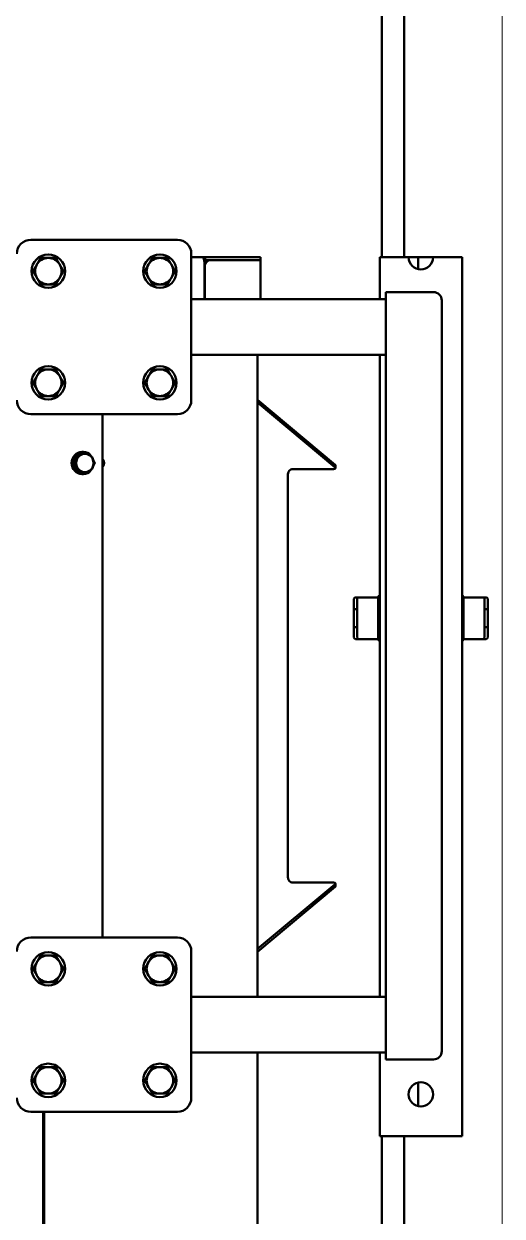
# Model space of a CAD drawing. Extents: x -3873 to 164127, y 7129 to 96529.
# Drawn here: x 54011 to 54353, y 52560 to 53414 of the extents above; entities that cross this region are included whole.
import ezdxf

# ---------------------------------------------------------------- set-up
doc = ezdxf.new("R2010")
doc.units = 0
doc.layers.add('LAYOUT Kromeka', color=1, linetype='CONTINUOUS', lineweight=5)
doc.layers.add('Visible (ISO)', color=7, linetype='CONTINUOUS', lineweight=50)
doc.layers.add('LAYOUT-KROMEKA', color=1, linetype='CONTINUOUS')

# ---------------------------------------------------------------- blocks, each defined once
blk = doc.blocks.new('A$C41c53640')
at = {"layer": 'Visible (ISO)', "color": 0}
for p, q in [((413.02, 222.55), (413.02, 327.55)), ((538.02, 327.55), (538.02, 222.55)), ((913.02, 222.55), (913.02, 327.55)), ((1038.02, 327.55), (1038.02, 222.55)), ((413.02, 318.73), (233.52, 318.73)), ((413.02, 317.93), (233.52, 317.93)), ((870.02, 290.66), (870.02, 290.23)), ((871.52, 293.69), (878.02, 297.31)), ((871.52, 293.69), (871.52, 292.6)), ((878.02, 297.31), (878.02, 296.22)), ((878.02, 297.31), (884.52, 293.69)), ((884.52, 293.69), (884.52, 292.6)), ((886.02, 290.66), (886.02, 290.23)), ((913.02, 276.19), (538.02, 276.19)), ((528.02, 212.55), (423.02, 212.55)), ((455.52, 73.05), (455.52, 212.55)), ((495.52, 73.05), (495.52, 212.55)), ((1028.02, 212.55), (923.02, 212.55)), ((955.52, 73.05), (955.52, 212.55)), ((995.52, 73.05), (995.52, 212.55)), ((1025.52, 212.55), (1025.52, 204.85)), ((1021.52, 203.14), (995.52, 203.14)), ((995.52, 202.91), (1018.52, 202.91)), ((1023.52, 202.69), (1023.52, 203.37)), ((1023.52, 163.05), (1023.52, 202.69)), ((1025.52, 202.69), (1023.52, 202.69)), ((1023.52, 163.05), (1023.52, 198.48)), ((1025.52, 204.85), (1025.52, 204.82)), ((1025.52, 204.82), (1025.52, 202.69)), ((1025.52, 204.82), (1025.52, 204.82)), ((1025.52, 202.69), (1025.52, 163.05)), ((455.52, 165.05), (279.92, 165.05)), ((955.52, 165.05), (495.52, 165.05)), ((574.34, 109.34), (527.67, 165.05)), ((529.74, 165.05), (576.27, 109.52)), ((874.77, 109.52), (921.3, 165.05)), ((923.37, 165.05), (876.7, 109.34)), ((995.52, 163.05), (1023.52, 163.05)), ((1023.52, 163.05), (1025.52, 163.05)), ((577.45, 140.49), (577.45, 112.2)), ((869.93, 143.35), (581.12, 143.35)), ((873.59, 140.49), (873.59, 112.2)), ((576.7, 109.27), (574.77, 109.09)), ((876.27, 109.09), (874.34, 109.27)), ((751.89, 94.96), (751.89, 94.59)), ((751.89, 92.6), (751.89, 94.59)), ((752.89, 95.96), (760.81, 95.96)), ((760.29, 93.6), (760.29, 95.08)), ((772.27, 96.1), (761.31, 96.1)), ((772.77, 95.96), (780.69, 95.96)), ((773.29, 93.6), (773.29, 95.08)), ((781.69, 94.59), (781.69, 94.96)), ((781.69, 94.59), (781.69, 92.6)), ((751.89, 92.6), (751.89, 79.6)), ((780.69, 93.6), (752.89, 93.6)), ((781.69, 92.6), (781.69, 79.6)), ((395.52, 77.55), (455.52, 77.55)), ((395.52, 77.55), (395.52, 73.55)), ((495.52, 77.55), (955.52, 77.55)), ((782.22, 78.4), (751.36, 78.4)), ((751.89, 79.6), (751.89, 79.1)), ((751.89, 78.4), (751.89, 79.1)), ((752.39, 78.6), (781.19, 78.6)), ((758.92, 78.6), (758.92, 78.4)), ((774.66, 78.6), (774.66, 78.4)), ((781.69, 79.6), (781.69, 79.1)), ((781.69, 79.1), (781.69, 78.4)), ((995.52, 77.55), (1025.52, 77.55)), ((1025.52, 73.55), (1025.52, 77.55)), ((232.07, 76.05), (395.52, 76.05)), ((395.52, 22.55), (395.52, 73.55)), ((450.52, 73.05), (450.52, 63.05)), ((455.52, 73.05), (450.52, 73.05)), ((465.52, 73.05), (455.52, 73.05)), ((465.52, 73.05), (485.52, 73.05)), ((495.52, 73.05), (485.52, 73.05)), ((955.52, 73.05), (495.52, 73.05)), ((965.52, 73.05), (955.52, 73.05)), ((965.52, 73.05), (985.52, 73.05)), ((995.52, 73.05), (985.52, 73.05)), ((1000.52, 73.05), (995.52, 73.05)), ((1000.52, 63.05), (1000.52, 73.05)), ((1025.52, 76.05), (1218.97, 76.05)), ((1025.52, 73.55), (1025.52, 56.8)), ((232.07, 60.05), (395.52, 60.05)), ((450.52, 39.05), (450.52, 63.05)), ((1000.52, 63.05), (1000.52, 39.05)), ((1025.52, 60.05), (1218.97, 60.05)), ((1025.52, 56.8), (1025.52, 55.08)), ((1025.52, 55.08), (1025.52, 50.04)), ((417, 50.04), (434.04, 50.04)), ((1017, 50.04), (1025.52, 50.04)), ((1025.52, 47.23), (1025.52, 50.04)), ((1025.52, 47.23), (1025.52, 39.3)), ((1025.52, 39.3), (1025.52, 22.55)), ((994.52, 33.05), (456.52, 33.05)), ((395.52, 22.55), (395.52, 18.55)), ((395.52, 18.55), (1025.52, 18.55)), ((751.36, 17.7), (782.22, 17.7)), ((751.89, 17), (751.89, 17.7)), ((781.19, 17.5), (752.39, 17.5)), ((758.92, 17.5), (758.92, 17.7)), ((774.66, 17.5), (774.66, 17.7)), ((781.69, 17.7), (781.69, 17)), ((1025.52, 18.55), (1025.52, 22.55)), ((751.89, 16.49), (751.89, 17)), ((751.89, 3.5), (751.89, 16.49)), ((781.69, 16.49), (781.69, 17)), ((781.69, 3.5), (781.69, 16.49)), ((751.89, 1.51), (751.89, 3.5)), ((751.89, 1.51), (751.89, 1.13)), ((752.89, 2.5), (780.69, 2.5)), ((760.81, 0.13), (752.89, 0.13)), ((760.29, 2.5), (760.29, 1.02)), ((761.31, 0), (772.27, 0)), ((780.69, 0.13), (772.77, 0.13)), ((773.29, 2.5), (773.29, 1.02)), ((781.69, 3.5), (781.69, 1.51)), ((781.69, 1.13), (781.69, 1.51))]:
    blk.add_line(p, q, dxfattribs=at)
for centre, radius in [((435.52, 315.05), 12), ((515.52, 315.05), 12), ((935.52, 315.05), 12), ((1015.52, 315.05), 12), ((435.52, 235.05), 12), ((515.52, 235.05), 12), ((935.52, 235.05), 12), ((1015.52, 235.05), 12), ((425.52, 48.05), 8.75)]:
    blk.add_circle(centre, radius, dxfattribs=at)
for centre, radius, start, end in [((423.02, 327.55), 10, 90, 180), ((528.02, 327.55), 10, 0, 90), ((923.02, 327.55), 10, 90, 180), ((1028.02, 327.55), 10, 0, 90), ((435.52, 315.05), 9.5, 120, 180), ((435.52, 315.05), 9.5, 60, 120), ((435.52, 315.05), 9.5, 0, 60), ((515.52, 315.05), 9.5, 120, 180), ((515.52, 315.05), 9.5, 60, 120), ((515.52, 315.05), 9.5, 0, 60), ((935.52, 315.05), 9.5, 120, 180), ((935.52, 315.05), 9.5, 60, 120), ((935.52, 315.05), 9.5, 0, 60), ((1015.52, 315.05), 9.5, 120, 180), ((1015.52, 315.05), 9.5, 60, 120), ((1015.52, 315.05), 9.5, 0, 60), ((435.52, 315.05), 9.5, 180, 240), ((435.52, 315.05), 9.5, 300, 0), ((515.52, 315.05), 9.5, 180, 240), ((515.52, 315.05), 9.5, 300, 0), ((935.52, 315.05), 9.5, 180, 240), ((935.52, 315.05), 9.5, 300, 0), ((1015.52, 315.05), 9.5, 180, 240), ((1015.52, 315.05), 9.5, 300, 0), ((435.52, 315.05), 9.5, 240, 300), ((515.52, 315.05), 9.5, 240, 300), ((935.52, 315.05), 9.5, 240, 300), ((1015.52, 315.05), 9.5, 240, 300), ((435.52, 235.05), 9.5, 120, 180), ((435.52, 235.05), 9.5, 60, 120), ((435.52, 235.05), 9.5, 0, 60), ((515.52, 235.05), 9.5, 120, 180), ((515.52, 235.05), 9.5, 60, 120), ((515.52, 235.05), 9.5, 0, 60), ((935.52, 235.05), 9.5, 120, 180), ((935.52, 235.05), 9.5, 60, 120), ((935.52, 235.05), 9.5, 0, 60), ((1015.52, 235.05), 9.5, 120, 180), ((1015.52, 235.05), 9.5, 60, 120), ((1015.52, 235.05), 9.5, 0, 60), ((435.52, 235.05), 9.5, 180, 240), ((435.52, 235.05), 9.5, 300, 0), ((515.52, 235.05), 9.5, 180, 240), ((515.52, 235.05), 9.5, 300, 0), ((935.52, 235.05), 9.5, 180, 240), ((935.52, 235.05), 9.5, 300, 0), ((1015.52, 235.05), 9.5, 180, 240), ((1015.52, 235.05), 9.5, 300, 0), ((423.02, 222.55), 10, 180, 270), ((435.52, 235.05), 9.5, 240, 300), ((515.52, 235.05), 9.5, 240, 300), ((528.02, 222.55), 10, 270, 0), ((923.02, 222.55), 10, 180, 270), ((935.52, 235.05), 9.5, 240, 300), ((1015.52, 235.05), 9.5, 240, 300), ((1028.02, 222.55), 10, 270, 0), ((752.89, 94.96), 1, 90, 180), ((761.31, 95.08), 1.02, 90, 180), ((772.27, 95.08), 1.02, 0, 90), ((780.69, 94.96), 1, 0, 90), ((752.89, 92.6), 1, 90, 180), ((780.69, 92.6), 1, 0, 90), ((751.36, 77.4), 1, 90, 171.27959), ((752.39, 79.1), 0.5, 180, 270), ((781.19, 79.1), 0.5, 270, 0), ((782.22, 77.4), 1, 8.72041, 90), ((1025.52, 48.05), 8.75, 90, 270), ((456.52, 39.05), 6, 180, 270), ((994.52, 39.05), 6, 270, 0), ((751.36, 18.7), 1, 188.72041, 270), ((752.39, 17), 0.5, 90, 180), ((781.19, 17), 0.5, 0, 90), ((782.22, 18.7), 1, 270, 351.27959), ((752.89, 3.5), 1, 180, 270), ((752.89, 1.13), 1, 180, 270), ((761.31, 1.02), 1.02, 180, 270), ((772.27, 1.02), 1.02, 270, 0), ((780.69, 3.5), 1, 270, 0), ((780.69, 1.13), 1, 270, 0)]:
    blk.add_arc(centre, radius, start, end, dxfattribs=at)
for centre, major_axis, ratio, start_param, end_param in [((878.02, 290.23), (-8, 0), 0.964316, 2.519224, 6.905554), ((878.02, 290.66), (-8, 0), 0.964316, 3.141593, 6.283185), ((878.02, 288.83), (-6.5, 0), 0.964316, 5.235988, 6.283185), ((878.02, 288.83), (-6.5, 0), 0.964316, 4.18879, 5.235988), ((878.02, 288.83), (6.5, 0), 0.964316, 0, 1.047198), ((878.02, 288.83), (-6.5, 0), 0.964316, 0, 1.047198), ((878.02, 290.23), (-8, 0), 0.964316, 0.760353, 1.301527), ((878.02, 288.83), (6.5, 0), 0.964316, 4.18879, 5.235988), ((878.02, 290.23), (-8, 0), 0.964316, 1.840065, 2.38124), ((878.02, 288.83), (6.5, 0), 0.964316, 5.235988, 6.283185), ((878.02, 279.36), (-4.5, 0), 0.964316, 0.819169, 2.322424), ((878.02, 280.16), (4.5, 0), 0.964316, 4.293677, 5.131101), ((1021.52, 204.85), (4, 0), 0.427315, 4.712389, 6.283185), ((576.14, 114.23), (-0.57, 4.97), 0.238407, 2.794498, 4.262333), ((874.91, 114.23), (-0.57, -4.97), 0.238407, 5.162445, 6.63028), ((574.21, 114.06), (0.57, -4.97), 0.238407, 5.936091, 6.276954), ((876.84, 114.06), (0.57, 4.97), 0.238407, 3.147824, 3.488687)]:
    blk.add_ellipse(centre, major_axis=major_axis, ratio=ratio, start_param=start_param, end_param=end_param, dxfattribs=at)
for points in [[(430.77, 323.28), (432.98, 324.55), (435.52, 326.02)], [(435.52, 326.02), (438.07, 324.55), (440.27, 323.28)], [(510.77, 323.28), (512.98, 324.55), (515.52, 326.02)], [(515.52, 326.02), (518.07, 324.55), (520.27, 323.28)], [(930.77, 323.28), (932.98, 324.55), (935.52, 326.02)], [(935.52, 326.02), (938.07, 324.55), (940.27, 323.28)], [(1010.77, 323.28), (1012.98, 324.55), (1015.52, 326.02)], [(1015.52, 326.02), (1018.07, 324.55), (1020.27, 323.28)], [(426.02, 320.53), (428.57, 322), (430.77, 323.28)], [(426.02, 315.05), (426.02, 317.59), (426.02, 320.53)], [(440.27, 323.28), (442.48, 322), (445.02, 320.53)], [(445.02, 320.53), (445.02, 317.59), (445.02, 315.05)], [(506.02, 320.53), (508.57, 322), (510.77, 323.28)], [(506.02, 315.05), (506.02, 317.59), (506.02, 320.53)], [(520.27, 323.28), (522.48, 322), (525.02, 320.53)], [(525.02, 320.53), (525.02, 317.59), (525.02, 315.05)], [(926.02, 320.53), (928.57, 322), (930.77, 323.28)], [(926.02, 315.05), (926.02, 317.59), (926.02, 320.53)], [(940.27, 323.28), (942.48, 322), (945.02, 320.53)], [(945.02, 320.53), (945.02, 317.59), (945.02, 315.05)], [(1006.02, 320.53), (1008.57, 322), (1010.77, 323.28)], [(1006.02, 315.05), (1006.02, 317.59), (1006.02, 320.53)], [(1020.27, 323.28), (1022.48, 322), (1025.02, 320.53)], [(1025.02, 320.53), (1025.02, 317.59), (1025.02, 315.05)], [(426.02, 309.56), (426.02, 312.5), (426.02, 315.05)], [(430.77, 306.82), (428.57, 308.09), (426.02, 309.56)], [(445.02, 309.56), (442.48, 308.09), (440.27, 306.82)], [(445.02, 315.05), (445.02, 312.5), (445.02, 309.56)], [(506.02, 309.56), (506.02, 312.5), (506.02, 315.05)], [(510.77, 306.82), (508.57, 308.09), (506.02, 309.56)], [(525.02, 309.56), (522.48, 308.09), (520.27, 306.82)], [(525.02, 315.05), (525.02, 312.5), (525.02, 309.56)], [(926.02, 309.56), (926.02, 312.5), (926.02, 315.05)], [(930.77, 306.82), (928.57, 308.09), (926.02, 309.56)], [(945.02, 309.56), (942.48, 308.09), (940.27, 306.82)], [(945.02, 315.05), (945.02, 312.5), (945.02, 309.56)], [(1006.02, 309.56), (1006.02, 312.5), (1006.02, 315.05)], [(1010.77, 306.82), (1008.57, 308.09), (1006.02, 309.56)], [(1025.02, 309.56), (1022.48, 308.09), (1020.27, 306.82)], [(1025.02, 315.05), (1025.02, 312.5), (1025.02, 309.56)], [(435.52, 304.08), (432.98, 305.55), (430.77, 306.82)], [(440.27, 306.82), (438.07, 305.55), (435.52, 304.08)], [(515.52, 304.08), (512.98, 305.55), (510.77, 306.82)], [(520.27, 306.82), (518.07, 305.55), (515.52, 304.08)], [(935.52, 304.08), (932.98, 305.55), (930.77, 306.82)], [(940.27, 306.82), (938.07, 305.55), (935.52, 304.08)], [(1015.52, 304.08), (1012.98, 305.55), (1010.77, 306.82)], [(1020.27, 306.82), (1018.07, 305.55), (1015.52, 304.08)], [(871.52, 292.6), (873.26, 293.42), (874.77, 294.26)], [(871.52, 288.83), (871.52, 290.51), (871.52, 292.6)], [(874.77, 294.26), (876.28, 295.1), (878.02, 296.22)], [(878.02, 296.22), (879.76, 295.1), (881.27, 294.26)], [(881.27, 294.26), (882.78, 293.42), (884.52, 292.6)], [(884.52, 292.6), (884.52, 290.51), (884.52, 288.83)], [(871.52, 285.36), (871.52, 287.15), (871.52, 288.83)], [(874.77, 283.4), (873.26, 284.24), (871.52, 285.36)], [(878.02, 281.74), (876.28, 282.56), (874.77, 283.4)], [(881.27, 283.4), (879.76, 282.56), (878.02, 281.74)], [(884.52, 285.36), (882.78, 284.24), (881.27, 283.4)], [(884.52, 288.83), (884.52, 287.15), (884.52, 285.36)], [(426.02, 240.53), (428.57, 242), (430.77, 243.28)], [(426.02, 235.05), (426.02, 237.59), (426.02, 240.53)], [(430.77, 243.28), (432.98, 244.55), (435.52, 246.02)], [(435.52, 246.02), (438.07, 244.55), (440.27, 243.28)], [(440.27, 243.28), (442.48, 242), (445.02, 240.53)], [(445.02, 240.53), (445.02, 237.59), (445.02, 235.05)], [(506.02, 240.53), (508.57, 242), (510.77, 243.28)], [(506.02, 235.05), (506.02, 237.59), (506.02, 240.53)], [(510.77, 243.28), (512.98, 244.55), (515.52, 246.02)], [(515.52, 246.02), (518.07, 244.55), (520.27, 243.28)], [(520.27, 243.28), (522.48, 242), (525.02, 240.53)], [(525.02, 240.53), (525.02, 237.59), (525.02, 235.05)], [(926.02, 240.53), (928.57, 242), (930.77, 243.28)], [(926.02, 235.05), (926.02, 237.59), (926.02, 240.53)], [(930.77, 243.28), (932.98, 244.55), (935.52, 246.02)], [(935.52, 246.02), (938.07, 244.55), (940.27, 243.28)], [(940.27, 243.28), (942.48, 242), (945.02, 240.53)], [(945.02, 240.53), (945.02, 237.59), (945.02, 235.05)], [(1006.02, 240.53), (1008.57, 242), (1010.77, 243.28)], [(1006.02, 235.05), (1006.02, 237.59), (1006.02, 240.53)], [(1010.77, 243.28), (1012.98, 244.55), (1015.52, 246.02)], [(1015.52, 246.02), (1018.07, 244.55), (1020.27, 243.28)], [(1020.27, 243.28), (1022.48, 242), (1025.02, 240.53)], [(1025.02, 240.53), (1025.02, 237.59), (1025.02, 235.05)], [(426.02, 229.56), (426.02, 232.5), (426.02, 235.05)], [(445.02, 235.05), (445.02, 232.5), (445.02, 229.56)], [(506.02, 229.56), (506.02, 232.5), (506.02, 235.05)], [(525.02, 235.05), (525.02, 232.5), (525.02, 229.56)], [(926.02, 229.56), (926.02, 232.5), (926.02, 235.05)], [(945.02, 235.05), (945.02, 232.5), (945.02, 229.56)], [(1006.02, 229.56), (1006.02, 232.5), (1006.02, 235.05)], [(1025.02, 235.05), (1025.02, 232.5), (1025.02, 229.56)], [(430.77, 226.82), (428.57, 228.09), (426.02, 229.56)], [(435.52, 224.08), (432.98, 225.55), (430.77, 226.82)], [(440.27, 226.82), (438.07, 225.55), (435.52, 224.08)], [(445.02, 229.56), (442.48, 228.09), (440.27, 226.82)], [(510.77, 226.82), (508.57, 228.09), (506.02, 229.56)], [(515.52, 224.08), (512.98, 225.55), (510.77, 226.82)], [(520.27, 226.82), (518.07, 225.55), (515.52, 224.08)], [(525.02, 229.56), (522.48, 228.09), (520.27, 226.82)], [(930.77, 226.82), (928.57, 228.09), (926.02, 229.56)], [(935.52, 224.08), (932.98, 225.55), (930.77, 226.82)], [(940.27, 226.82), (938.07, 225.55), (935.52, 224.08)], [(945.02, 229.56), (942.48, 228.09), (940.27, 226.82)], [(1010.77, 226.82), (1008.57, 228.09), (1006.02, 229.56)], [(1015.52, 224.08), (1012.98, 225.55), (1010.77, 226.82)], [(1020.27, 226.82), (1018.07, 225.55), (1015.52, 224.08)], [(1025.02, 229.56), (1022.48, 228.09), (1020.27, 226.82)]]:
    blk.add_rational_spline(points, [1, 1.0379548493, 1], degree=2, dxfattribs=at)
for points, knots in [([(1018.52, 202.91), (1019.15, 202.91), (1019.82, 202.8), (1021.05, 202.34), (1021.61, 201.99), (1022.5, 201.2), (1022.89, 200.7), (1023.4, 199.61), (1023.52, 199.02), (1023.52, 198.48)], [3.018483, 3.018483, 3.018483, 3.018483, 3.2068328, 3.2068328, 3.3951826, 3.3951826, 3.5837277, 3.5837277, 3.7722729, 3.7722729, 3.7722729, 3.7722729]), ([(1023.52, 199.34), (1023.52, 199.89), (1023.4, 200.47), (1022.89, 201.56), (1022.5, 202.06), (1021.78, 202.71), (1021.45, 202.94), (1021.09, 203.14)], [2.2649691, 2.2649691, 2.2649691, 2.2649691, 2.4535263, 2.4535263, 2.6420835, 2.6420835, 2.7616061, 2.7616061, 2.7616061, 2.7616061]), ([(581.12, 143.35), (579.91, 143.35), (578.72, 142.76), (578.05, 141.92), (577.7, 141.48), (577.5, 140.97), (577.45, 140.49)], [0, 0, 0, 0, 1.031173, 1.031173, 1.031173, 1.570796, 1.570796, 1.570796, 1.570796]), ([(869.93, 143.35), (871.14, 143.35), (872.33, 142.76), (872.99, 141.92), (873.34, 141.48), (873.55, 140.97), (873.59, 140.49)], [0, 0, 0, 0, 1.031173, 1.031173, 1.031173, 1.570796, 1.570796, 1.570796, 1.570796])]:
    blk.add_open_spline(points, degree=3, knots=knots, dxfattribs=at)

msp = doc.modelspace()

# ---------------------------------------------------------------- linework, layer by layer
at = {"layer": 'LAYOUT Kromeka', "ltscale": 20}
msp.add_line((54353.46, 41869.55), (54353.46, 63607.05), dxfattribs=at)

# ---------------------------------------------------------------- block references
at = {"layer": 'LAYOUT-KROMEKA', "ltscale": 20, "rotation": 90}
msp.add_blockref('A$C41c53640', (54343.24, 52221.61), dxfattribs=at)

doc.saveas('drawing.dxf')
